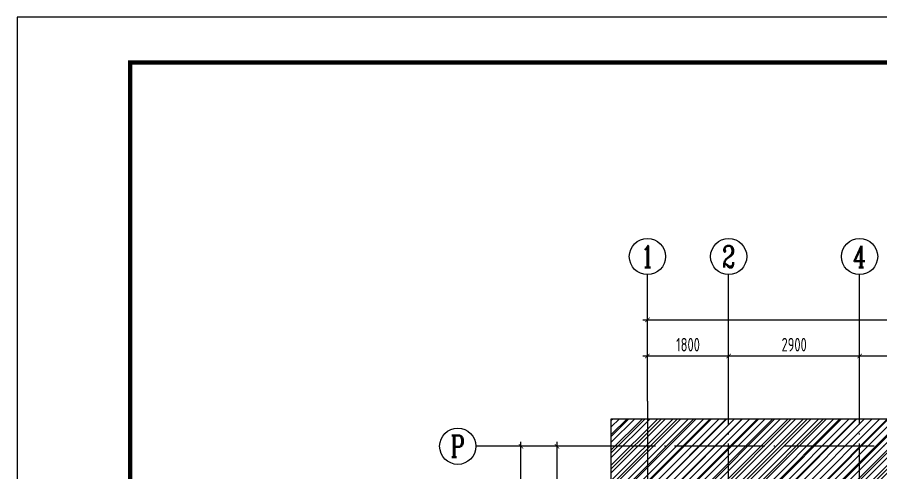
# Model space of a CAD drawing. Extents: x -1307975 to -76406, y -96289 to 379359.
# Drawn here: x -1072936 to -1053816, y 367277 to 377359 of the extents above; entities that cross this region are included whole.
import ezdxf
from ezdxf.enums import TextEntityAlignment as Align

# ---------------------------------------------------------------- set-up
doc = ezdxf.new("R2010")
doc.units = 0
doc.header["$LTSCALE"] = 1000
doc.linetypes.add('DOTE', pattern=[2.42, 2, -0.2, 0.02, -0.2])
doc.layers.get('0').update_dxf_attribs({"linetype": 'CONTINUOUS'})
doc.layers.get('DEFPOINTS').update_dxf_attribs({"linetype": 'CONTINUOUS'})
for name, color, linetype in [('-TK', 7, 'CONTINUOUS'), ('A-AXIS', 1, 'CONTINUOUS'), ('A-DOTE', 10, 'DOTE'), ('AXIS_NUM', 7, 'CONTINUOUS'), ('HATCH', 8, 'CONTINUOUS'), ('S-B板边线', 2, 'CONTINUOUS'), ('S-Y一般标注', 3, 'CONTINUOUS'), ('S-降板填充', 75, 'CONTINUOUS')]:
    doc.layers.add(name, color=color, linetype=linetype)
doc.styles.add('TSSD_Axis', font='complex.shx', dxfattribs={"width": 0.7, "bigfont": 'hztxt.shx'})
doc.styles.add('TSSD_DIMENSION', font='Tssdeng.shx', dxfattribs={"width": 0.7, "bigfont": 'tssdchn.shx'})
doc.dimstyles.new('TSSD_100_100', dxfattribs={"dimtxt": 300, "dimasz": 100, "dimexe": 100, "dimexo": 250, "dimgap": 100, "dimtad": 1, "dimdec": 0, "dimzin": 0, "dimdsep": 46, "dimtxsty": 'TSSD_DIMENSION', "dimblk": 'ARCHTICK', "dimcen": 0, "dimdle": 100, "dimclrt": 7, "dimadec": 0, "dimazin": 0, "dimtfac": 1, "dimtdec": 0, "dimtix": 1, "dimtmove": 2, "dimatfit": 3, "dimldrblk": 'ARCHTICK', "dimfxl": 1, "dimtolj": 1, "dimtzin": 0, "dimarcsym": 0})

# ---------------------------------------------------------------- blocks, each defined once
blk = doc.blocks.new('ts_axno')
at = {"color": 0, "linetype": 'ByBlock', "lineweight": -2}
blk.add_circle((0, 0), 0.5, dxfattribs=at)
at = {"color": 0, "linetype": 'ByBlock', "lineweight": -2, "style": 'TSSD_Axis', "width": 0.7}
blk.add_attdef('A', text='', height=0.6, dxfattribs=at).set_placement((0, 0), align=Align.MIDDLE_CENTER)
blk = doc.blocks.new('_ArchTick')
at = {"color": 0, "linetype": 'ByBlock', "const_width": 0.15}
blk.add_lwpolyline([(-0.5, -0.5), (0.5, 0.5)], dxfattribs=at)
blk = doc.blocks.new('*D190')
at = {"layer": 'DEFPOINTS', "color": 0, "transparency": 16777216}
for p in [(6400, 22100), (4600, 21100), (6400, 21100)]:
    blk.add_point(p, dxfattribs=at)
at = {"layer": 'S-Y一般标注', "color": 0, "lineweight": -2, "transparency": 16777216}
for p, q in [((4600, 21350), (4600, 22200)), ((6400, 21350), (6400, 22200)), ((4500, 22100), (6500, 22100))]:
    blk.add_line(p, q, dxfattribs=at)
at = {"layer": 'S-Y一般标注', "color": 0, "lineweight": -2, "transparency": 16777216, "xscale": 100, "yscale": 100, "zscale": 100, "rotation": 180}
blk.add_blockref('_ArchTick', (4600, 22100), dxfattribs=at)
at = {"layer": 'S-Y一般标注', "color": 0, "lineweight": -2, "transparency": 16777216, "xscale": 100, "yscale": 100, "zscale": 100}
blk.add_blockref('_ArchTick', (6400, 22100), dxfattribs=at)
at = {"layer": 'S-Y一般标注', "color": 7, "transparency": 16777216, "insert": (5500, 22350), "char_height": 300, "attachment_point": 5, "style": 'TSSD_DIMENSION'}
blk.add_mtext('\\A1;1800', dxfattribs=at)
blk = doc.blocks.new('*D191')
at = {"layer": 'DEFPOINTS', "color": 0, "transparency": 16777216}
for p in [(9300, 22100), (6400, 21100), (9300, 21100)]:
    blk.add_point(p, dxfattribs=at)
at = {"layer": 'S-Y一般标注', "color": 0, "lineweight": -2, "transparency": 16777216}
for p, q in [((6400, 21350), (6400, 22200)), ((9300, 21350), (9300, 22200)), ((6300, 22100), (9400, 22100))]:
    blk.add_line(p, q, dxfattribs=at)
at = {"layer": 'S-Y一般标注', "color": 0, "lineweight": -2, "transparency": 16777216, "xscale": 100, "yscale": 100, "zscale": 100, "rotation": 180}
blk.add_blockref('_ArchTick', (6400, 22100), dxfattribs=at)
at = {"layer": 'S-Y一般标注', "color": 0, "lineweight": -2, "transparency": 16777216, "xscale": 100, "yscale": 100, "zscale": 100}
blk.add_blockref('_ArchTick', (9300, 22100), dxfattribs=at)
at = {"layer": 'S-Y一般标注', "color": 7, "transparency": 16777216, "insert": (7850, 22350), "char_height": 300, "attachment_point": 5, "style": 'TSSD_DIMENSION'}
blk.add_mtext('\\A1;2900', dxfattribs=at)
blk = doc.blocks.new('*D192')
at = {"layer": 'DEFPOINTS', "color": 0, "transparency": 16777216}
for p in [(11100, 22100), (9300, 21100), (11100, 21100)]:
    blk.add_point(p, dxfattribs=at)
at = {"layer": 'S-Y一般标注', "color": 0, "lineweight": -2, "transparency": 16777216}
for p, q in [((9300, 21350), (9300, 22200)), ((11100, 21350), (11100, 22200)), ((9200, 22100), (11200, 22100))]:
    blk.add_line(p, q, dxfattribs=at)
at = {"layer": 'S-Y一般标注', "color": 0, "lineweight": -2, "transparency": 16777216, "xscale": 100, "yscale": 100, "zscale": 100, "rotation": 180}
blk.add_blockref('_ArchTick', (9300, 22100), dxfattribs=at)
at = {"layer": 'S-Y一般标注', "color": 0, "lineweight": -2, "transparency": 16777216, "xscale": 100, "yscale": 100, "zscale": 100}
blk.add_blockref('_ArchTick', (11100, 22100), dxfattribs=at)
at = {"layer": 'S-Y一般标注', "color": 7, "transparency": 16777216, "insert": (10200, 22350), "char_height": 300, "attachment_point": 5, "style": 'TSSD_DIMENSION'}
blk.add_mtext('\\A1;1800', dxfattribs=at)
blk = doc.blocks.new('*D212')
at = {"layer": 'DEFPOINTS', "color": 0, "transparency": 16777216}
for p in [(54600, 22900), (4600, 21100), (54600, 21100)]:
    blk.add_point(p, dxfattribs=at)
at = {"layer": 'S-Y一般标注', "color": 0, "lineweight": -2, "transparency": 16777216}
for p, q in [((4600, 21350), (4600, 23000)), ((54600, 21350), (54600, 23000)), ((4500, 22900), (54700, 22900))]:
    blk.add_line(p, q, dxfattribs=at)
at = {"layer": 'S-Y一般标注', "color": 0, "lineweight": -2, "transparency": 16777216, "xscale": 100, "yscale": 100, "zscale": 100, "rotation": 180}
blk.add_blockref('_ArchTick', (4600, 22900), dxfattribs=at)
at = {"layer": 'S-Y一般标注', "color": 0, "lineweight": -2, "transparency": 16777216, "xscale": 100, "yscale": 100, "zscale": 100}
blk.add_blockref('_ArchTick', (54600, 22900), dxfattribs=at)
at = {"layer": 'S-Y一般标注', "color": 7, "transparency": 16777216, "insert": (29600, 23150), "char_height": 300, "attachment_point": 5, "style": 'TSSD_DIMENSION'}
blk.add_mtext('\\A1;50000', dxfattribs=at)
blk = doc.blocks.new('*D219')
at = {"layer": 'DEFPOINTS', "color": 0, "transparency": 16777216}
for p in [(1800, 20100), (3600, 20100), (3600, 4600)]:
    blk.add_point(p, dxfattribs=at)
at = {"layer": 'S-Y一般标注', "color": 0, "lineweight": -2, "transparency": 16777216}
for p, q in [((3350, 20100), (1700, 20100)), ((1800, 4500), (1800, 20200)), ((3350, 4600), (1700, 4600))]:
    blk.add_line(p, q, dxfattribs=at)
at = {"layer": 'S-Y一般标注', "color": 0, "lineweight": -2, "transparency": 16777216, "xscale": 100, "yscale": 100, "zscale": 100}
for p, rotation in [((1800, 20100), 90), ((1800, 4600), 270)]:
    blk.add_blockref('_ArchTick', p, dxfattribs=dict(at, rotation=rotation))
at = {"layer": 'S-Y一般标注', "color": 7, "transparency": 16777216, "insert": (1550, 12350), "char_height": 300, "attachment_point": 5, "rotation": 90, "style": 'TSSD_DIMENSION'}
blk.add_mtext('\\A1;15500', dxfattribs=at)
blk = doc.blocks.new('*D222')
at = {"layer": 'DEFPOINTS', "color": 0, "transparency": 16777216}
for p in [(2600, 20100), (3600, 20100), (3600, 17600)]:
    blk.add_point(p, dxfattribs=at)
at = {"layer": 'S-Y一般标注', "color": 0, "lineweight": -2, "transparency": 16777216}
for p, q in [((3350, 20100), (2500, 20100)), ((2600, 17500), (2600, 20200)), ((3350, 17600), (2500, 17600))]:
    blk.add_line(p, q, dxfattribs=at)
at = {"layer": 'S-Y一般标注', "color": 0, "lineweight": -2, "transparency": 16777216, "xscale": 100, "yscale": 100, "zscale": 100}
for p, rotation in [((2600, 20100), 90), ((2600, 17600), 270)]:
    blk.add_blockref('_ArchTick', p, dxfattribs=dict(at, rotation=rotation))
at = {"layer": 'S-Y一般标注', "color": 7, "transparency": 16777216, "insert": (2350, 18850), "char_height": 300, "attachment_point": 5, "rotation": 90, "style": 'TSSD_DIMENSION'}
blk.add_mtext('\\A1;2500', dxfattribs=at)
blk = doc.blocks.new('A1')
blk.add_lwpolyline([(0, 59400), (0, 0), (84100, 0), (84100, 59400)], close=True)
at = {"const_width": 100}
blk.add_lwpolyline([(2500, 58400), (2500, 1000), (83100, 1000), (83100, 58400)], close=True, dxfattribs=at)
blk = doc.blocks.new('20210726.16350016')
at = {"layer": 'A-AXIS'}
for p, q in [((4600, 21100), (4600, 23900)), ((6400, 21100), (6400, 23900)), ((9300, 21100), (9300, 23900)), ((3600, 20100), (800, 20100))]:
    blk.add_line(p, q, dxfattribs=at)
at = {"layer": 'A-DOTE'}
for p, q in [((4600, 21100), (4600, 3600)), ((6400, 10900), (6400, 21100)), ((9300, 10900), (9300, 21100)), ((55600, 20100), (3600, 20100))]:
    blk.add_line(p, q, dxfattribs=at)
at = {"layer": 'A-AXIS'}
ref = blk.add_blockref('ts_axno', (4600, 24300), dxfattribs=dict(at, xscale=800, yscale=800, zscale=800))
ref.add_attrib('1', '1', dxfattribs={"layer": 'AXIS_NUM', "height": 480, "style": 'TSSD_Axis', "width": 0.7}).set_placement((4600, 24300), align=Align.MIDDLE_CENTER)
ref = blk.add_blockref('ts_axno', (6400, 24300), dxfattribs=dict(at, xscale=800, yscale=800, zscale=800))
ref.add_attrib('2', '2', dxfattribs={"layer": 'AXIS_NUM', "height": 480, "style": 'TSSD_Axis', "width": 0.7}).set_placement((6400, 24300), align=Align.MIDDLE_CENTER)
ref = blk.add_blockref('ts_axno', (9300, 24300), dxfattribs=dict(at, xscale=800, yscale=800, zscale=800))
ref.add_attrib('3', '4', dxfattribs={"layer": 'AXIS_NUM', "height": 480, "style": 'TSSD_Axis', "width": 0.7}).set_placement((9300, 24300), align=Align.MIDDLE_CENTER)
ref = blk.add_blockref('ts_axno', (400, 20100), dxfattribs=dict(at, xscale=800, yscale=800, zscale=800))
ref.add_attrib('G', 'P', dxfattribs={"layer": 'AXIS_NUM', "height": 480, "style": 'TSSD_Axis', "width": 0.7}).set_placement((400, 20100), align=Align.MIDDLE_CENTER)
at = {"layer": 'S-Y一般标注'}
for base, p1, p2, picture, middle in [((54600, 22900), (4600, 21100), (54600, 21100), '*D212', (29600, 23150)), ((6400, 22100), (4600, 21100), (6400, 21100), '*D190', (5500, 22350)), ((9300, 22100), (6400, 21100), (9300, 21100), '*D191', (7850, 22350)), ((11100, 22100), (9300, 21100), (11100, 21100), '*D192', (10200, 22350))]:
    dim = blk.add_linear_dim(base=base, p1=p1, p2=p2, dimstyle='TSSD_100_100', dxfattribs=at)
    dim.commit()
    dim.dimension.update_dxf_attribs({"geometry": picture, "text_midpoint": middle})
for base, p1, picture, middle in [((1800, 20100), (3600, 4600), '*D219', (1550, 12350)), ((2600, 20100), (3600, 17600), '*D222', (2350, 18850))]:
    dim = blk.add_linear_dim(base=base, p1=p1, p2=(3600, 20100), angle=90, dimstyle='TSSD_100_100', dxfattribs=at)
    dim.commit()
    dim.dimension.update_dxf_attribs({"geometry": picture, "text_midpoint": middle})

msp = doc.modelspace()

# ---------------------------------------------------------------- hatches: boundary and pattern name
at = {"layer": 'HATCH'}
h = msp.add_hatch(dxfattribs=at)
h.set_pattern_fill('METAL', color=252, scale=30, style=0)
h.set_pattern_definition([(45, (0, 0), (-84.852814, 84.852814), [])])
h.paths.add_polyline_path([(-1059782.3, 362061.49), (-1059782.3, 368470.59), (-1035025.73, 368470.59), (-1035025.73, 362061.49), (-1041383.2, 362061.49), (-1041383.2, 364111.49), (-1055883.2, 364111.49), (-1055883.2, 362061.49)])
at = {"layer": 'S-降板填充'}
h = msp.add_hatch(dxfattribs=at)
h.set_pattern_fill('ANSI31', color=256, scale=80, style=0)
h.paths.add_polyline_path([(-1059782.3, 362061.49), (-1059782.3, 368470.59), (-1035025.73, 368470.59), (-1035025.73, 362061.49), (-1041383.2, 362061.49), (-1041383.2, 364111.49), (-1055883.2, 364111.49), (-1055883.2, 362061.49)])

# ---------------------------------------------------------------- linework, layer by layer
at = {"layer": 'S-B板边线', "color": 2}
msp.add_lwpolyline([(-1059782.3, 362061.49), (-1059782.3, 368470.59), (-1035025.73, 368470.59), (-1035025.73, 362061.49), (-1041383.2, 362061.49), (-1041383.2, 364111.49), (-1055883.2, 364111.49), (-1055883.2, 362061.49), (-1059782.3, 362061.49)], dxfattribs=at)

# ---------------------------------------------------------------- block references
at = {"layer": '-TK'}
msp.add_blockref('A1', (-1072936.28, 317959.34), dxfattribs=at)
at = {"layer": 'A-DOTE'}
msp.add_blockref('20210726.16350016', (-1063583.22, 347761.52), dxfattribs=at)

doc.saveas('drawing.dxf')
